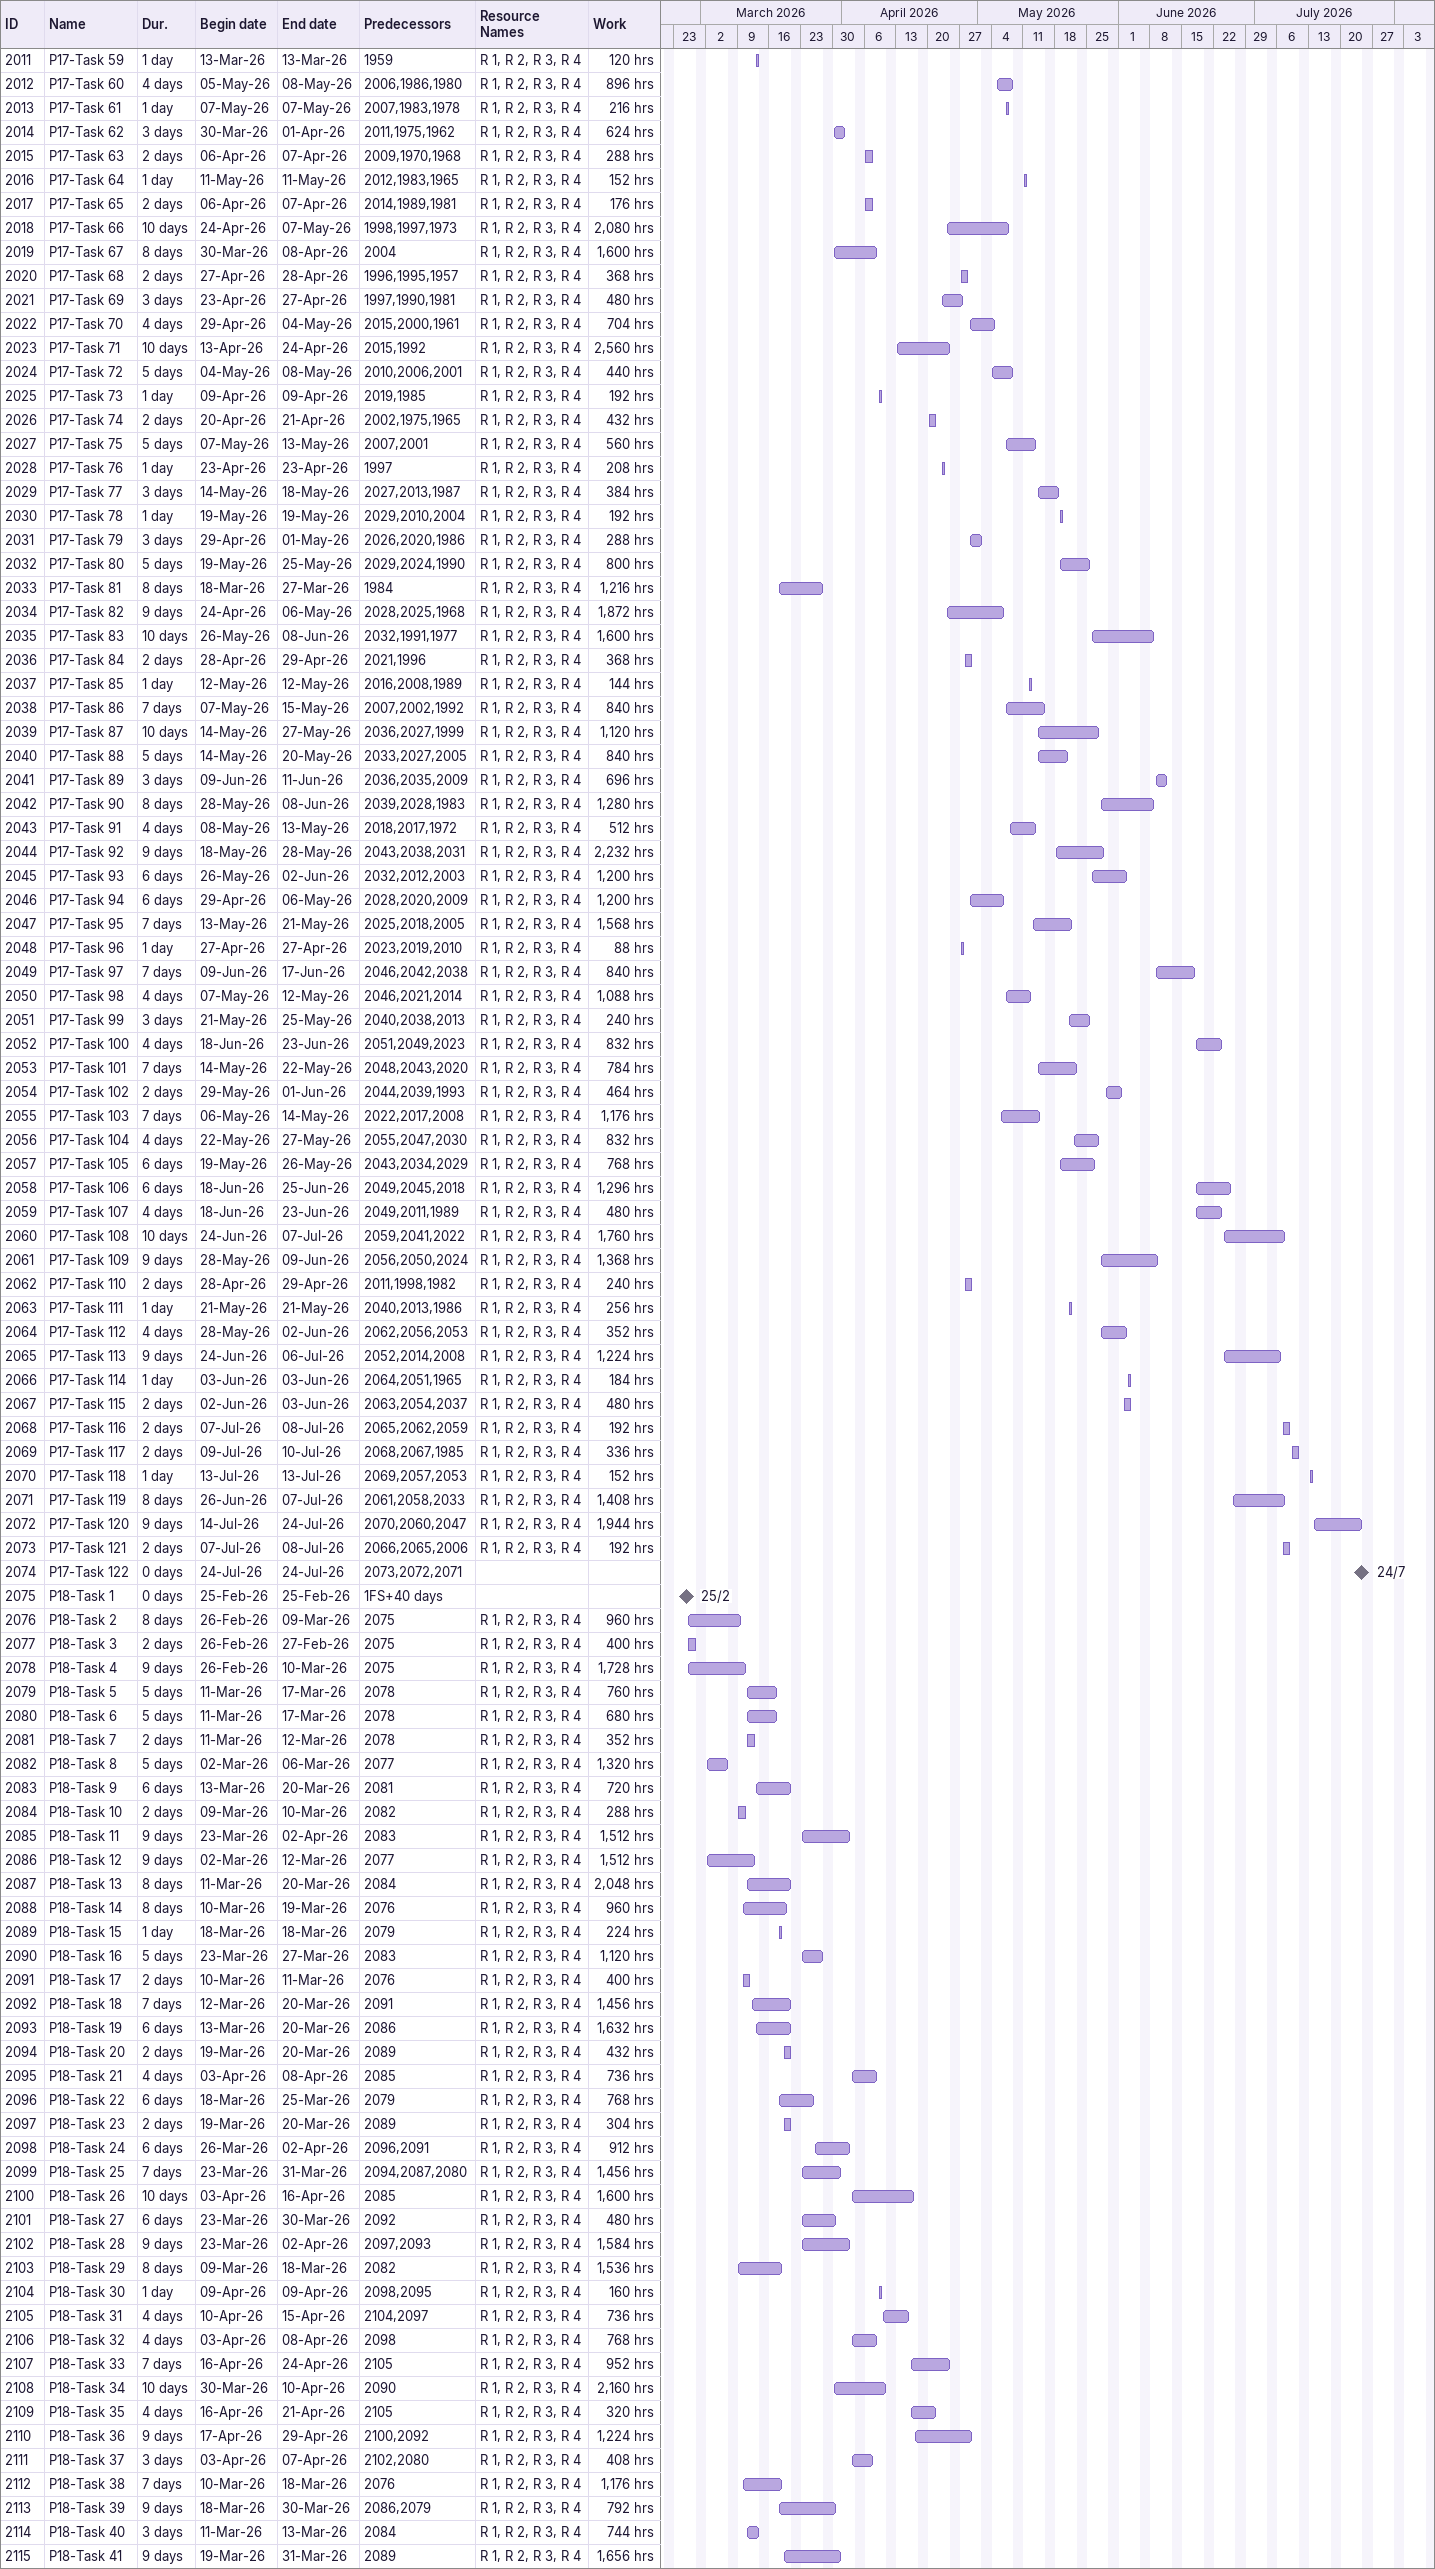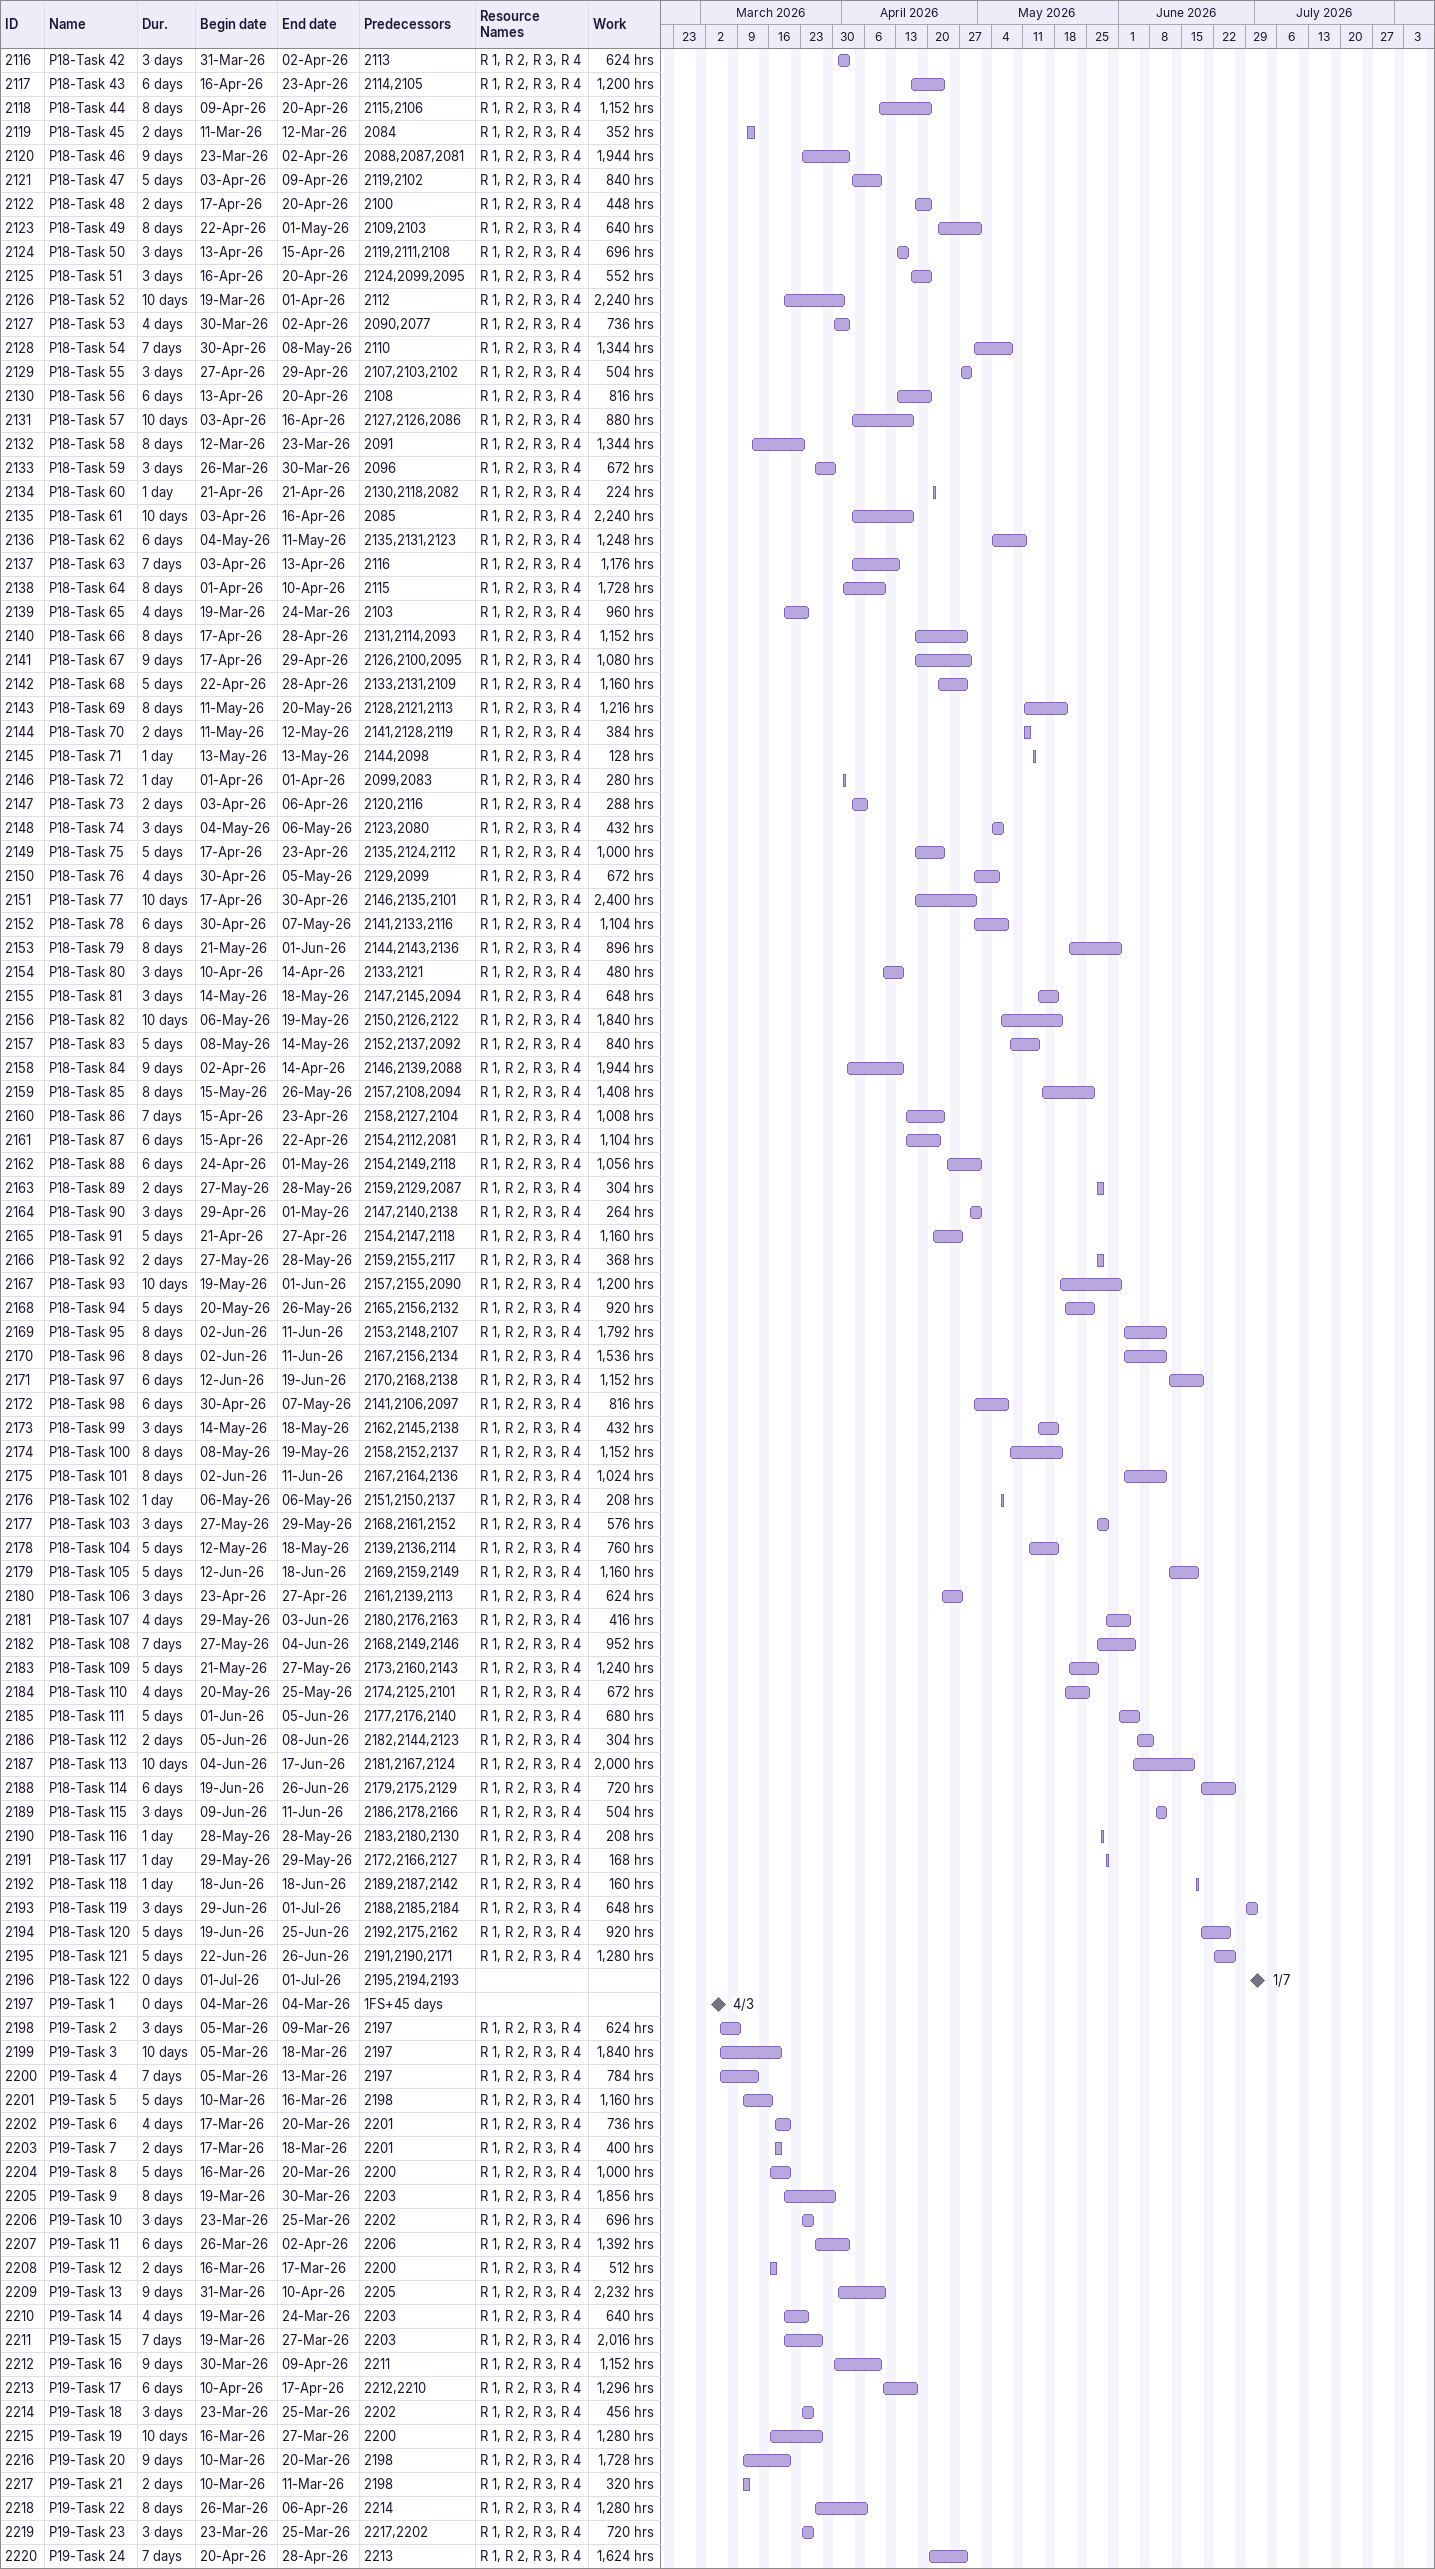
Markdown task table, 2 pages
| ID | Task | Duration | Start | Finish | Predecessors | Resources | Work (h) |
|---|---|---|---|---|---|---|---|
| 2011 | P17-Task 59 | 1d | 2026-03-13 | 2026-03-13 | 1959 | R 1, R 2, R 3, R 4 | 120 |
| 2012 | P17-Task 60 | 4d | 2026-05-05 | 2026-05-08 | 2006, 1986, 1980 | R 1, R 2, R 3, R 4 | 896 |
| 2013 | P17-Task 61 | 1d | 2026-05-07 | 2026-05-07 | 2007, 1983, 1978 | R 1, R 2, R 3, R 4 | 216 |
| 2014 | P17-Task 62 | 3d | 2026-03-30 | 2026-04-01 | 2011, 1975, 1962 | R 1, R 2, R 3, R 4 | 624 |
| 2015 | P17-Task 63 | 2d | 2026-04-06 | 2026-04-07 | 2009, 1970, 1968 | R 1, R 2, R 3, R 4 | 288 |
| 2016 | P17-Task 64 | 1d | 2026-05-11 | 2026-05-11 | 2012, 1983, 1965 | R 1, R 2, R 3, R 4 | 152 |
| 2017 | P17-Task 65 | 2d | 2026-04-06 | 2026-04-07 | 2014, 1989, 1981 | R 1, R 2, R 3, R 4 | 176 |
| 2018 | P17-Task 66 | 10d | 2026-04-24 | 2026-05-07 | 1998, 1997, 1973 | R 1, R 2, R 3, R 4 | 2080 |
| 2019 | P17-Task 67 | 8d | 2026-03-30 | 2026-04-08 | 2004 | R 1, R 2, R 3, R 4 | 1600 |
| 2020 | P17-Task 68 | 2d | 2026-04-27 | 2026-04-28 | 1996, 1995, 1957 | R 1, R 2, R 3, R 4 | 368 |
| 2021 | P17-Task 69 | 3d | 2026-04-23 | 2026-04-27 | 1997, 1990, 1981 | R 1, R 2, R 3, R 4 | 480 |
| 2022 | P17-Task 70 | 4d | 2026-04-29 | 2026-05-04 | 2015, 2000, 1961 | R 1, R 2, R 3, R 4 | 704 |
| 2023 | P17-Task 71 | 10d | 2026-04-13 | 2026-04-24 | 2015, 1992 | R 1, R 2, R 3, R 4 | 2560 |
| 2024 | P17-Task 72 | 5d | 2026-05-04 | 2026-05-08 | 2010, 2006, 2001 | R 1, R 2, R 3, R 4 | 440 |
| 2025 | P17-Task 73 | 1d | 2026-04-09 | 2026-04-09 | 2019, 1985 | R 1, R 2, R 3, R 4 | 192 |
| 2026 | P17-Task 74 | 2d | 2026-04-20 | 2026-04-21 | 2002, 1975, 1965 | R 1, R 2, R 3, R 4 | 432 |
| 2027 | P17-Task 75 | 5d | 2026-05-07 | 2026-05-13 | 2007, 2001 | R 1, R 2, R 3, R 4 | 560 |
| 2028 | P17-Task 76 | 1d | 2026-04-23 | 2026-04-23 | 1997 | R 1, R 2, R 3, R 4 | 208 |
| 2029 | P17-Task 77 | 3d | 2026-05-14 | 2026-05-18 | 2027, 2013, 1987 | R 1, R 2, R 3, R 4 | 384 |
| 2030 | P17-Task 78 | 1d | 2026-05-19 | 2026-05-19 | 2029, 2010, 2004 | R 1, R 2, R 3, R 4 | 192 |
| 2031 | P17-Task 79 | 3d | 2026-04-29 | 2026-05-01 | 2026, 2020, 1986 | R 1, R 2, R 3, R 4 | 288 |
| 2032 | P17-Task 80 | 5d | 2026-05-19 | 2026-05-25 | 2029, 2024, 1990 | R 1, R 2, R 3, R 4 | 800 |
| 2033 | P17-Task 81 | 8d | 2026-03-18 | 2026-03-27 | 1984 | R 1, R 2, R 3, R 4 | 1216 |
| 2034 | P17-Task 82 | 9d | 2026-04-24 | 2026-05-06 | 2028, 2025, 1968 | R 1, R 2, R 3, R 4 | 1872 |
| 2035 | P17-Task 83 | 10d | 2026-05-26 | 2026-06-08 | 2032, 1991, 1977 | R 1, R 2, R 3, R 4 | 1600 |
| 2036 | P17-Task 84 | 2d | 2026-04-28 | 2026-04-29 | 2021, 1996 | R 1, R 2, R 3, R 4 | 368 |
| 2037 | P17-Task 85 | 1d | 2026-05-12 | 2026-05-12 | 2016, 2008, 1989 | R 1, R 2, R 3, R 4 | 144 |
| 2038 | P17-Task 86 | 7d | 2026-05-07 | 2026-05-15 | 2007, 2002, 1992 | R 1, R 2, R 3, R 4 | 840 |
| 2039 | P17-Task 87 | 10d | 2026-05-14 | 2026-05-27 | 2036, 2027, 1999 | R 1, R 2, R 3, R 4 | 1120 |
| 2040 | P17-Task 88 | 5d | 2026-05-14 | 2026-05-20 | 2033, 2027, 2005 | R 1, R 2, R 3, R 4 | 840 |
| 2041 | P17-Task 89 | 3d | 2026-06-09 | 2026-06-11 | 2036, 2035, 2009 | R 1, R 2, R 3, R 4 | 696 |
| 2042 | P17-Task 90 | 8d | 2026-05-28 | 2026-06-08 | 2039, 2028, 1983 | R 1, R 2, R 3, R 4 | 1280 |
| 2043 | P17-Task 91 | 4d | 2026-05-08 | 2026-05-13 | 2018, 2017, 1972 | R 1, R 2, R 3, R 4 | 512 |
| 2044 | P17-Task 92 | 9d | 2026-05-18 | 2026-05-28 | 2043, 2038, 2031 | R 1, R 2, R 3, R 4 | 2232 |
| 2045 | P17-Task 93 | 6d | 2026-05-26 | 2026-06-02 | 2032, 2012, 2003 | R 1, R 2, R 3, R 4 | 1200 |
| 2046 | P17-Task 94 | 6d | 2026-04-29 | 2026-05-06 | 2028, 2020, 2009 | R 1, R 2, R 3, R 4 | 1200 |
| 2047 | P17-Task 95 | 7d | 2026-05-13 | 2026-05-21 | 2025, 2018, 2005 | R 1, R 2, R 3, R 4 | 1568 |
| 2048 | P17-Task 96 | 1d | 2026-04-27 | 2026-04-27 | 2023, 2019, 2010 | R 1, R 2, R 3, R 4 | 88 |
| 2049 | P17-Task 97 | 7d | 2026-06-09 | 2026-06-17 | 2046, 2042, 2038 | R 1, R 2, R 3, R 4 | 840 |
| 2050 | P17-Task 98 | 4d | 2026-05-07 | 2026-05-12 | 2046, 2021, 2014 | R 1, R 2, R 3, R 4 | 1088 |
| 2051 | P17-Task 99 | 3d | 2026-05-21 | 2026-05-25 | 2040, 2038, 2013 | R 1, R 2, R 3, R 4 | 240 |
| 2052 | P17-Task 100 | 4d | 2026-06-18 | 2026-06-23 | 2051, 2049, 2023 | R 1, R 2, R 3, R 4 | 832 |
| 2053 | P17-Task 101 | 7d | 2026-05-14 | 2026-05-22 | 2048, 2043, 2020 | R 1, R 2, R 3, R 4 | 784 |
| 2054 | P17-Task 102 | 2d | 2026-05-29 | 2026-06-01 | 2044, 2039, 1993 | R 1, R 2, R 3, R 4 | 464 |
| 2055 | P17-Task 103 | 7d | 2026-05-06 | 2026-05-14 | 2022, 2017, 2008 | R 1, R 2, R 3, R 4 | 1176 |
| 2056 | P17-Task 104 | 4d | 2026-05-22 | 2026-05-27 | 2055, 2047, 2030 | R 1, R 2, R 3, R 4 | 832 |
| 2057 | P17-Task 105 | 6d | 2026-05-19 | 2026-05-26 | 2043, 2034, 2029 | R 1, R 2, R 3, R 4 | 768 |
| 2058 | P17-Task 106 | 6d | 2026-06-18 | 2026-06-25 | 2049, 2045, 2018 | R 1, R 2, R 3, R 4 | 1296 |
| 2059 | P17-Task 107 | 4d | 2026-06-18 | 2026-06-23 | 2049, 2011, 1989 | R 1, R 2, R 3, R 4 | 480 |
| 2060 | P17-Task 108 | 10d | 2026-06-24 | 2026-07-07 | 2059, 2041, 2022 | R 1, R 2, R 3, R 4 | 1760 |
| 2061 | P17-Task 109 | 9d | 2026-05-28 | 2026-06-09 | 2056, 2050, 2024 | R 1, R 2, R 3, R 4 | 1368 |
| 2062 | P17-Task 110 | 2d | 2026-04-28 | 2026-04-29 | 2011, 1998, 1982 | R 1, R 2, R 3, R 4 | 240 |
| 2063 | P17-Task 111 | 1d | 2026-05-21 | 2026-05-21 | 2040, 2013, 1986 | R 1, R 2, R 3, R 4 | 256 |
| 2064 | P17-Task 112 | 4d | 2026-05-28 | 2026-06-02 | 2062, 2056, 2053 | R 1, R 2, R 3, R 4 | 352 |
| 2065 | P17-Task 113 | 9d | 2026-06-24 | 2026-07-06 | 2052, 2014, 2008 | R 1, R 2, R 3, R 4 | 1224 |
| 2066 | P17-Task 114 | 1d | 2026-06-03 | 2026-06-03 | 2064, 2051, 1965 | R 1, R 2, R 3, R 4 | 184 |
| 2067 | P17-Task 115 | 2d | 2026-06-02 | 2026-06-03 | 2063, 2054, 2037 | R 1, R 2, R 3, R 4 | 480 |
| 2068 | P17-Task 116 | 2d | 2026-07-07 | 2026-07-08 | 2065, 2062, 2059 | R 1, R 2, R 3, R 4 | 192 |
| 2069 | P17-Task 117 | 2d | 2026-07-09 | 2026-07-10 | 2068, 2067, 1985 | R 1, R 2, R 3, R 4 | 336 |
| 2070 | P17-Task 118 | 1d | 2026-07-13 | 2026-07-13 | 2069, 2057, 2053 | R 1, R 2, R 3, R 4 | 152 |
| 2071 | P17-Task 119 | 8d | 2026-06-26 | 2026-07-07 | 2061, 2058, 2033 | R 1, R 2, R 3, R 4 | 1408 |
| 2072 | P17-Task 120 | 9d | 2026-07-14 | 2026-07-24 | 2070, 2060, 2047 | R 1, R 2, R 3, R 4 | 1944 |
| 2073 | P17-Task 121 | 2d | 2026-07-07 | 2026-07-08 | 2066, 2065, 2006 | R 1, R 2, R 3, R 4 | 192 |
| 2074 | P17-Task 122 | 0d | 2026-07-24 | 2026-07-24 | 2073, 2072, 2071 |  |  |
| 2075 | P18-Task 1 | 0d | 2026-02-25 | 2026-02-25 | 1FS+40d |  |  |
| 2076 | P18-Task 2 | 8d | 2026-02-26 | 2026-03-09 | 2075 | R 1, R 2, R 3, R 4 | 960 |
| 2077 | P18-Task 3 | 2d | 2026-02-26 | 2026-02-27 | 2075 | R 1, R 2, R 3, R 4 | 400 |
| 2078 | P18-Task 4 | 9d | 2026-02-26 | 2026-03-10 | 2075 | R 1, R 2, R 3, R 4 | 1728 |
| 2079 | P18-Task 5 | 5d | 2026-03-11 | 2026-03-17 | 2078 | R 1, R 2, R 3, R 4 | 760 |
| 2080 | P18-Task 6 | 5d | 2026-03-11 | 2026-03-17 | 2078 | R 1, R 2, R 3, R 4 | 680 |
| 2081 | P18-Task 7 | 2d | 2026-03-11 | 2026-03-12 | 2078 | R 1, R 2, R 3, R 4 | 352 |
| 2082 | P18-Task 8 | 5d | 2026-03-02 | 2026-03-06 | 2077 | R 1, R 2, R 3, R 4 | 1320 |
| 2083 | P18-Task 9 | 6d | 2026-03-13 | 2026-03-20 | 2081 | R 1, R 2, R 3, R 4 | 720 |
| 2084 | P18-Task 10 | 2d | 2026-03-09 | 2026-03-10 | 2082 | R 1, R 2, R 3, R 4 | 288 |
| 2085 | P18-Task 11 | 9d | 2026-03-23 | 2026-04-02 | 2083 | R 1, R 2, R 3, R 4 | 1512 |
| 2086 | P18-Task 12 | 9d | 2026-03-02 | 2026-03-12 | 2077 | R 1, R 2, R 3, R 4 | 1512 |
| 2087 | P18-Task 13 | 8d | 2026-03-11 | 2026-03-20 | 2084 | R 1, R 2, R 3, R 4 | 2048 |
| 2088 | P18-Task 14 | 8d | 2026-03-10 | 2026-03-19 | 2076 | R 1, R 2, R 3, R 4 | 960 |
| 2089 | P18-Task 15 | 1d | 2026-03-18 | 2026-03-18 | 2079 | R 1, R 2, R 3, R 4 | 224 |
| 2090 | P18-Task 16 | 5d | 2026-03-23 | 2026-03-27 | 2083 | R 1, R 2, R 3, R 4 | 1120 |
| 2091 | P18-Task 17 | 2d | 2026-03-10 | 2026-03-11 | 2076 | R 1, R 2, R 3, R 4 | 400 |
| 2092 | P18-Task 18 | 7d | 2026-03-12 | 2026-03-20 | 2091 | R 1, R 2, R 3, R 4 | 1456 |
| 2093 | P18-Task 19 | 6d | 2026-03-13 | 2026-03-20 | 2086 | R 1, R 2, R 3, R 4 | 1632 |
| 2094 | P18-Task 20 | 2d | 2026-03-19 | 2026-03-20 | 2089 | R 1, R 2, R 3, R 4 | 432 |
| 2095 | P18-Task 21 | 4d | 2026-04-03 | 2026-04-08 | 2085 | R 1, R 2, R 3, R 4 | 736 |
| 2096 | P18-Task 22 | 6d | 2026-03-18 | 2026-03-25 | 2079 | R 1, R 2, R 3, R 4 | 768 |
| 2097 | P18-Task 23 | 2d | 2026-03-19 | 2026-03-20 | 2089 | R 1, R 2, R 3, R 4 | 304 |
| 2098 | P18-Task 24 | 6d | 2026-03-26 | 2026-04-02 | 2096, 2091 | R 1, R 2, R 3, R 4 | 912 |
| 2099 | P18-Task 25 | 7d | 2026-03-23 | 2026-03-31 | 2094, 2087, 2080 | R 1, R 2, R 3, R 4 | 1456 |
| 2100 | P18-Task 26 | 10d | 2026-04-03 | 2026-04-16 | 2085 | R 1, R 2, R 3, R 4 | 1600 |
| 2101 | P18-Task 27 | 6d | 2026-03-23 | 2026-03-30 | 2092 | R 1, R 2, R 3, R 4 | 480 |
| 2102 | P18-Task 28 | 9d | 2026-03-23 | 2026-04-02 | 2097, 2093 | R 1, R 2, R 3, R 4 | 1584 |
| 2103 | P18-Task 29 | 8d | 2026-03-09 | 2026-03-18 | 2082 | R 1, R 2, R 3, R 4 | 1536 |
| 2104 | P18-Task 30 | 1d | 2026-04-09 | 2026-04-09 | 2098, 2095 | R 1, R 2, R 3, R 4 | 160 |
| 2105 | P18-Task 31 | 4d | 2026-04-10 | 2026-04-15 | 2104, 2097 | R 1, R 2, R 3, R 4 | 736 |
| 2106 | P18-Task 32 | 4d | 2026-04-03 | 2026-04-08 | 2098 | R 1, R 2, R 3, R 4 | 768 |
| 2107 | P18-Task 33 | 7d | 2026-04-16 | 2026-04-24 | 2105 | R 1, R 2, R 3, R 4 | 952 |
| 2108 | P18-Task 34 | 10d | 2026-03-30 | 2026-04-10 | 2090 | R 1, R 2, R 3, R 4 | 2160 |
| 2109 | P18-Task 35 | 4d | 2026-04-16 | 2026-04-21 | 2105 | R 1, R 2, R 3, R 4 | 320 |
| 2110 | P18-Task 36 | 9d | 2026-04-17 | 2026-04-29 | 2100, 2092 | R 1, R 2, R 3, R 4 | 1224 |
| 2111 | P18-Task 37 | 3d | 2026-04-03 | 2026-04-07 | 2102, 2080 | R 1, R 2, R 3, R 4 | 408 |
| 2112 | P18-Task 38 | 7d | 2026-03-10 | 2026-03-18 | 2076 | R 1, R 2, R 3, R 4 | 1176 |
| 2113 | P18-Task 39 | 9d | 2026-03-18 | 2026-03-30 | 2086, 2079 | R 1, R 2, R 3, R 4 | 792 |
| 2114 | P18-Task 40 | 3d | 2026-03-11 | 2026-03-13 | 2084 | R 1, R 2, R 3, R 4 | 744 |
| 2115 | P18-Task 41 | 9d | 2026-03-19 | 2026-03-31 | 2089 | R 1, R 2, R 3, R 4 | 1656 |
| 2116 | P18-Task 42 | 3d | 2026-03-31 | 2026-04-02 | 2113 | R 1, R 2, R 3, R 4 | 624 |
| 2117 | P18-Task 43 | 6d | 2026-04-16 | 2026-04-23 | 2114, 2105 | R 1, R 2, R 3, R 4 | 1200 |
| 2118 | P18-Task 44 | 8d | 2026-04-09 | 2026-04-20 | 2115, 2106 | R 1, R 2, R 3, R 4 | 1152 |
| 2119 | P18-Task 45 | 2d | 2026-03-11 | 2026-03-12 | 2084 | R 1, R 2, R 3, R 4 | 352 |
| 2120 | P18-Task 46 | 9d | 2026-03-23 | 2026-04-02 | 2088, 2087, 2081 | R 1, R 2, R 3, R 4 | 1944 |
| 2121 | P18-Task 47 | 5d | 2026-04-03 | 2026-04-09 | 2119, 2102 | R 1, R 2, R 3, R 4 | 840 |
| 2122 | P18-Task 48 | 2d | 2026-04-17 | 2026-04-20 | 2100 | R 1, R 2, R 3, R 4 | 448 |
| 2123 | P18-Task 49 | 8d | 2026-04-22 | 2026-05-01 | 2109, 2103 | R 1, R 2, R 3, R 4 | 640 |
| 2124 | P18-Task 50 | 3d | 2026-04-13 | 2026-04-15 | 2119, 2111, 2108 | R 1, R 2, R 3, R 4 | 696 |
| 2125 | P18-Task 51 | 3d | 2026-04-16 | 2026-04-20 | 2124, 2099, 2095 | R 1, R 2, R 3, R 4 | 552 |
| 2126 | P18-Task 52 | 10d | 2026-03-19 | 2026-04-01 | 2112 | R 1, R 2, R 3, R 4 | 2240 |
| 2127 | P18-Task 53 | 4d | 2026-03-30 | 2026-04-02 | 2090, 2077 | R 1, R 2, R 3, R 4 | 736 |
| 2128 | P18-Task 54 | 7d | 2026-04-30 | 2026-05-08 | 2110 | R 1, R 2, R 3, R 4 | 1344 |
| 2129 | P18-Task 55 | 3d | 2026-04-27 | 2026-04-29 | 2107, 2103, 2102 | R 1, R 2, R 3, R 4 | 504 |
| 2130 | P18-Task 56 | 6d | 2026-04-13 | 2026-04-20 | 2108 | R 1, R 2, R 3, R 4 | 816 |
| 2131 | P18-Task 57 | 10d | 2026-04-03 | 2026-04-16 | 2127, 2126, 2086 | R 1, R 2, R 3, R 4 | 880 |
| 2132 | P18-Task 58 | 8d | 2026-03-12 | 2026-03-23 | 2091 | R 1, R 2, R 3, R 4 | 1344 |
| 2133 | P18-Task 59 | 3d | 2026-03-26 | 2026-03-30 | 2096 | R 1, R 2, R 3, R 4 | 672 |
| 2134 | P18-Task 60 | 1d | 2026-04-21 | 2026-04-21 | 2130, 2118, 2082 | R 1, R 2, R 3, R 4 | 224 |
| 2135 | P18-Task 61 | 10d | 2026-04-03 | 2026-04-16 | 2085 | R 1, R 2, R 3, R 4 | 2240 |
| 2136 | P18-Task 62 | 6d | 2026-05-04 | 2026-05-11 | 2135, 2131, 2123 | R 1, R 2, R 3, R 4 | 1248 |
| 2137 | P18-Task 63 | 7d | 2026-04-03 | 2026-04-13 | 2116 | R 1, R 2, R 3, R 4 | 1176 |
| 2138 | P18-Task 64 | 8d | 2026-04-01 | 2026-04-10 | 2115 | R 1, R 2, R 3, R 4 | 1728 |
| 2139 | P18-Task 65 | 4d | 2026-03-19 | 2026-03-24 | 2103 | R 1, R 2, R 3, R 4 | 960 |
| 2140 | P18-Task 66 | 8d | 2026-04-17 | 2026-04-28 | 2131, 2114, 2093 | R 1, R 2, R 3, R 4 | 1152 |
| 2141 | P18-Task 67 | 9d | 2026-04-17 | 2026-04-29 | 2126, 2100, 2095 | R 1, R 2, R 3, R 4 | 1080 |
| 2142 | P18-Task 68 | 5d | 2026-04-22 | 2026-04-28 | 2133, 2131, 2109 | R 1, R 2, R 3, R 4 | 1160 |
| 2143 | P18-Task 69 | 8d | 2026-05-11 | 2026-05-20 | 2128, 2121, 2113 | R 1, R 2, R 3, R 4 | 1216 |
| 2144 | P18-Task 70 | 2d | 2026-05-11 | 2026-05-12 | 2141, 2128, 2119 | R 1, R 2, R 3, R 4 | 384 |
| 2145 | P18-Task 71 | 1d | 2026-05-13 | 2026-05-13 | 2144, 2098 | R 1, R 2, R 3, R 4 | 128 |
| 2146 | P18-Task 72 | 1d | 2026-04-01 | 2026-04-01 | 2099, 2083 | R 1, R 2, R 3, R 4 | 280 |
| 2147 | P18-Task 73 | 2d | 2026-04-03 | 2026-04-06 | 2120, 2116 | R 1, R 2, R 3, R 4 | 288 |
| 2148 | P18-Task 74 | 3d | 2026-05-04 | 2026-05-06 | 2123, 2080 | R 1, R 2, R 3, R 4 | 432 |
| 2149 | P18-Task 75 | 5d | 2026-04-17 | 2026-04-23 | 2135, 2124, 2112 | R 1, R 2, R 3, R 4 | 1000 |
| 2150 | P18-Task 76 | 4d | 2026-04-30 | 2026-05-05 | 2129, 2099 | R 1, R 2, R 3, R 4 | 672 |
| 2151 | P18-Task 77 | 10d | 2026-04-17 | 2026-04-30 | 2146, 2135, 2101 | R 1, R 2, R 3, R 4 | 2400 |
| 2152 | P18-Task 78 | 6d | 2026-04-30 | 2026-05-07 | 2141, 2133, 2116 | R 1, R 2, R 3, R 4 | 1104 |
| 2153 | P18-Task 79 | 8d | 2026-05-21 | 2026-06-01 | 2144, 2143, 2136 | R 1, R 2, R 3, R 4 | 896 |
| 2154 | P18-Task 80 | 3d | 2026-04-10 | 2026-04-14 | 2133, 2121 | R 1, R 2, R 3, R 4 | 480 |
| 2155 | P18-Task 81 | 3d | 2026-05-14 | 2026-05-18 | 2147, 2145, 2094 | R 1, R 2, R 3, R 4 | 648 |
| 2156 | P18-Task 82 | 10d | 2026-05-06 | 2026-05-19 | 2150, 2126, 2122 | R 1, R 2, R 3, R 4 | 1840 |
| 2157 | P18-Task 83 | 5d | 2026-05-08 | 2026-05-14 | 2152, 2137, 2092 | R 1, R 2, R 3, R 4 | 840 |
| 2158 | P18-Task 84 | 9d | 2026-04-02 | 2026-04-14 | 2146, 2139, 2088 | R 1, R 2, R 3, R 4 | 1944 |
| 2159 | P18-Task 85 | 8d | 2026-05-15 | 2026-05-26 | 2157, 2108, 2094 | R 1, R 2, R 3, R 4 | 1408 |
| 2160 | P18-Task 86 | 7d | 2026-04-15 | 2026-04-23 | 2158, 2127, 2104 | R 1, R 2, R 3, R 4 | 1008 |
| 2161 | P18-Task 87 | 6d | 2026-04-15 | 2026-04-22 | 2154, 2112, 2081 | R 1, R 2, R 3, R 4 | 1104 |
| 2162 | P18-Task 88 | 6d | 2026-04-24 | 2026-05-01 | 2154, 2149, 2118 | R 1, R 2, R 3, R 4 | 1056 |
| 2163 | P18-Task 89 | 2d | 2026-05-27 | 2026-05-28 | 2159, 2129, 2087 | R 1, R 2, R 3, R 4 | 304 |
| 2164 | P18-Task 90 | 3d | 2026-04-29 | 2026-05-01 | 2147, 2140, 2138 | R 1, R 2, R 3, R 4 | 264 |
| 2165 | P18-Task 91 | 5d | 2026-04-21 | 2026-04-27 | 2154, 2147, 2118 | R 1, R 2, R 3, R 4 | 1160 |
| 2166 | P18-Task 92 | 2d | 2026-05-27 | 2026-05-28 | 2159, 2155, 2117 | R 1, R 2, R 3, R 4 | 368 |
| 2167 | P18-Task 93 | 10d | 2026-05-19 | 2026-06-01 | 2157, 2155, 2090 | R 1, R 2, R 3, R 4 | 1200 |
| 2168 | P18-Task 94 | 5d | 2026-05-20 | 2026-05-26 | 2165, 2156, 2132 | R 1, R 2, R 3, R 4 | 920 |
| 2169 | P18-Task 95 | 8d | 2026-06-02 | 2026-06-11 | 2153, 2148, 2107 | R 1, R 2, R 3, R 4 | 1792 |
| 2170 | P18-Task 96 | 8d | 2026-06-02 | 2026-06-11 | 2167, 2156, 2134 | R 1, R 2, R 3, R 4 | 1536 |
| 2171 | P18-Task 97 | 6d | 2026-06-12 | 2026-06-19 | 2170, 2168, 2138 | R 1, R 2, R 3, R 4 | 1152 |
| 2172 | P18-Task 98 | 6d | 2026-04-30 | 2026-05-07 | 2141, 2106, 2097 | R 1, R 2, R 3, R 4 | 816 |
| 2173 | P18-Task 99 | 3d | 2026-05-14 | 2026-05-18 | 2162, 2145, 2138 | R 1, R 2, R 3, R 4 | 432 |
| 2174 | P18-Task 100 | 8d | 2026-05-08 | 2026-05-19 | 2158, 2152, 2137 | R 1, R 2, R 3, R 4 | 1152 |
| 2175 | P18-Task 101 | 8d | 2026-06-02 | 2026-06-11 | 2167, 2164, 2136 | R 1, R 2, R 3, R 4 | 1024 |
| 2176 | P18-Task 102 | 1d | 2026-05-06 | 2026-05-06 | 2151, 2150, 2137 | R 1, R 2, R 3, R 4 | 208 |
| 2177 | P18-Task 103 | 3d | 2026-05-27 | 2026-05-29 | 2168, 2161, 2152 | R 1, R 2, R 3, R 4 | 576 |
| 2178 | P18-Task 104 | 5d | 2026-05-12 | 2026-05-18 | 2139, 2136, 2114 | R 1, R 2, R 3, R 4 | 760 |
| 2179 | P18-Task 105 | 5d | 2026-06-12 | 2026-06-18 | 2169, 2159, 2149 | R 1, R 2, R 3, R 4 | 1160 |
| 2180 | P18-Task 106 | 3d | 2026-04-23 | 2026-04-27 | 2161, 2139, 2113 | R 1, R 2, R 3, R 4 | 624 |
| 2181 | P18-Task 107 | 4d | 2026-05-29 | 2026-06-03 | 2180, 2176, 2163 | R 1, R 2, R 3, R 4 | 416 |
| 2182 | P18-Task 108 | 7d | 2026-05-27 | 2026-06-04 | 2168, 2149, 2146 | R 1, R 2, R 3, R 4 | 952 |
| 2183 | P18-Task 109 | 5d | 2026-05-21 | 2026-05-27 | 2173, 2160, 2143 | R 1, R 2, R 3, R 4 | 1240 |
| 2184 | P18-Task 110 | 4d | 2026-05-20 | 2026-05-25 | 2174, 2125, 2101 | R 1, R 2, R 3, R 4 | 672 |
| 2185 | P18-Task 111 | 5d | 2026-06-01 | 2026-06-05 | 2177, 2176, 2140 | R 1, R 2, R 3, R 4 | 680 |
| 2186 | P18-Task 112 | 2d | 2026-06-05 | 2026-06-08 | 2182, 2144, 2123 | R 1, R 2, R 3, R 4 | 304 |
| 2187 | P18-Task 113 | 10d | 2026-06-04 | 2026-06-17 | 2181, 2167, 2124 | R 1, R 2, R 3, R 4 | 2000 |
| 2188 | P18-Task 114 | 6d | 2026-06-19 | 2026-06-26 | 2179, 2175, 2129 | R 1, R 2, R 3, R 4 | 720 |
| 2189 | P18-Task 115 | 3d | 2026-06-09 | 2026-06-11 | 2186, 2178, 2166 | R 1, R 2, R 3, R 4 | 504 |
| 2190 | P18-Task 116 | 1d | 2026-05-28 | 2026-05-28 | 2183, 2180, 2130 | R 1, R 2, R 3, R 4 | 208 |
| 2191 | P18-Task 117 | 1d | 2026-05-29 | 2026-05-29 | 2172, 2166, 2127 | R 1, R 2, R 3, R 4 | 168 |
| 2192 | P18-Task 118 | 1d | 2026-06-18 | 2026-06-18 | 2189, 2187, 2142 | R 1, R 2, R 3, R 4 | 160 |
| 2193 | P18-Task 119 | 3d | 2026-06-29 | 2026-07-01 | 2188, 2185, 2184 | R 1, R 2, R 3, R 4 | 648 |
| 2194 | P18-Task 120 | 5d | 2026-06-19 | 2026-06-25 | 2192, 2175, 2162 | R 1, R 2, R 3, R 4 | 920 |
| 2195 | P18-Task 121 | 5d | 2026-06-22 | 2026-06-26 | 2191, 2190, 2171 | R 1, R 2, R 3, R 4 | 1280 |
| 2196 | P18-Task 122 | 0d | 2026-07-01 | 2026-07-01 | 2195, 2194, 2193 |  |  |
| 2197 | P19-Task 1 | 0d | 2026-03-04 | 2026-03-04 | 1FS+45d |  |  |
| 2198 | P19-Task 2 | 3d | 2026-03-05 | 2026-03-09 | 2197 | R 1, R 2, R 3, R 4 | 624 |
| 2199 | P19-Task 3 | 10d | 2026-03-05 | 2026-03-18 | 2197 | R 1, R 2, R 3, R 4 | 1840 |
| 2200 | P19-Task 4 | 7d | 2026-03-05 | 2026-03-13 | 2197 | R 1, R 2, R 3, R 4 | 784 |
| 2201 | P19-Task 5 | 5d | 2026-03-10 | 2026-03-16 | 2198 | R 1, R 2, R 3, R 4 | 1160 |
| 2202 | P19-Task 6 | 4d | 2026-03-17 | 2026-03-20 | 2201 | R 1, R 2, R 3, R 4 | 736 |
| 2203 | P19-Task 7 | 2d | 2026-03-17 | 2026-03-18 | 2201 | R 1, R 2, R 3, R 4 | 400 |
| 2204 | P19-Task 8 | 5d | 2026-03-16 | 2026-03-20 | 2200 | R 1, R 2, R 3, R 4 | 1000 |
| 2205 | P19-Task 9 | 8d | 2026-03-19 | 2026-03-30 | 2203 | R 1, R 2, R 3, R 4 | 1856 |
| 2206 | P19-Task 10 | 3d | 2026-03-23 | 2026-03-25 | 2202 | R 1, R 2, R 3, R 4 | 696 |
| 2207 | P19-Task 11 | 6d | 2026-03-26 | 2026-04-02 | 2206 | R 1, R 2, R 3, R 4 | 1392 |
| 2208 | P19-Task 12 | 2d | 2026-03-16 | 2026-03-17 | 2200 | R 1, R 2, R 3, R 4 | 512 |
| 2209 | P19-Task 13 | 9d | 2026-03-31 | 2026-04-10 | 2205 | R 1, R 2, R 3, R 4 | 2232 |
| 2210 | P19-Task 14 | 4d | 2026-03-19 | 2026-03-24 | 2203 | R 1, R 2, R 3, R 4 | 640 |
| 2211 | P19-Task 15 | 7d | 2026-03-19 | 2026-03-27 | 2203 | R 1, R 2, R 3, R 4 | 2016 |
| 2212 | P19-Task 16 | 9d | 2026-03-30 | 2026-04-09 | 2211 | R 1, R 2, R 3, R 4 | 1152 |
| 2213 | P19-Task 17 | 6d | 2026-04-10 | 2026-04-17 | 2212, 2210 | R 1, R 2, R 3, R 4 | 1296 |
| 2214 | P19-Task 18 | 3d | 2026-03-23 | 2026-03-25 | 2202 | R 1, R 2, R 3, R 4 | 456 |
| 2215 | P19-Task 19 | 10d | 2026-03-16 | 2026-03-27 | 2200 | R 1, R 2, R 3, R 4 | 1280 |
| 2216 | P19-Task 20 | 9d | 2026-03-10 | 2026-03-20 | 2198 | R 1, R 2, R 3, R 4 | 1728 |
| 2217 | P19-Task 21 | 2d | 2026-03-10 | 2026-03-11 | 2198 | R 1, R 2, R 3, R 4 | 320 |
| 2218 | P19-Task 22 | 8d | 2026-03-26 | 2026-04-06 | 2214 | R 1, R 2, R 3, R 4 | 1280 |
| 2219 | P19-Task 23 | 3d | 2026-03-23 | 2026-03-25 | 2217, 2202 | R 1, R 2, R 3, R 4 | 720 |
| 2220 | P19-Task 24 | 7d | 2026-04-20 | 2026-04-28 | 2213 | R 1, R 2, R 3, R 4 | 1624 |
